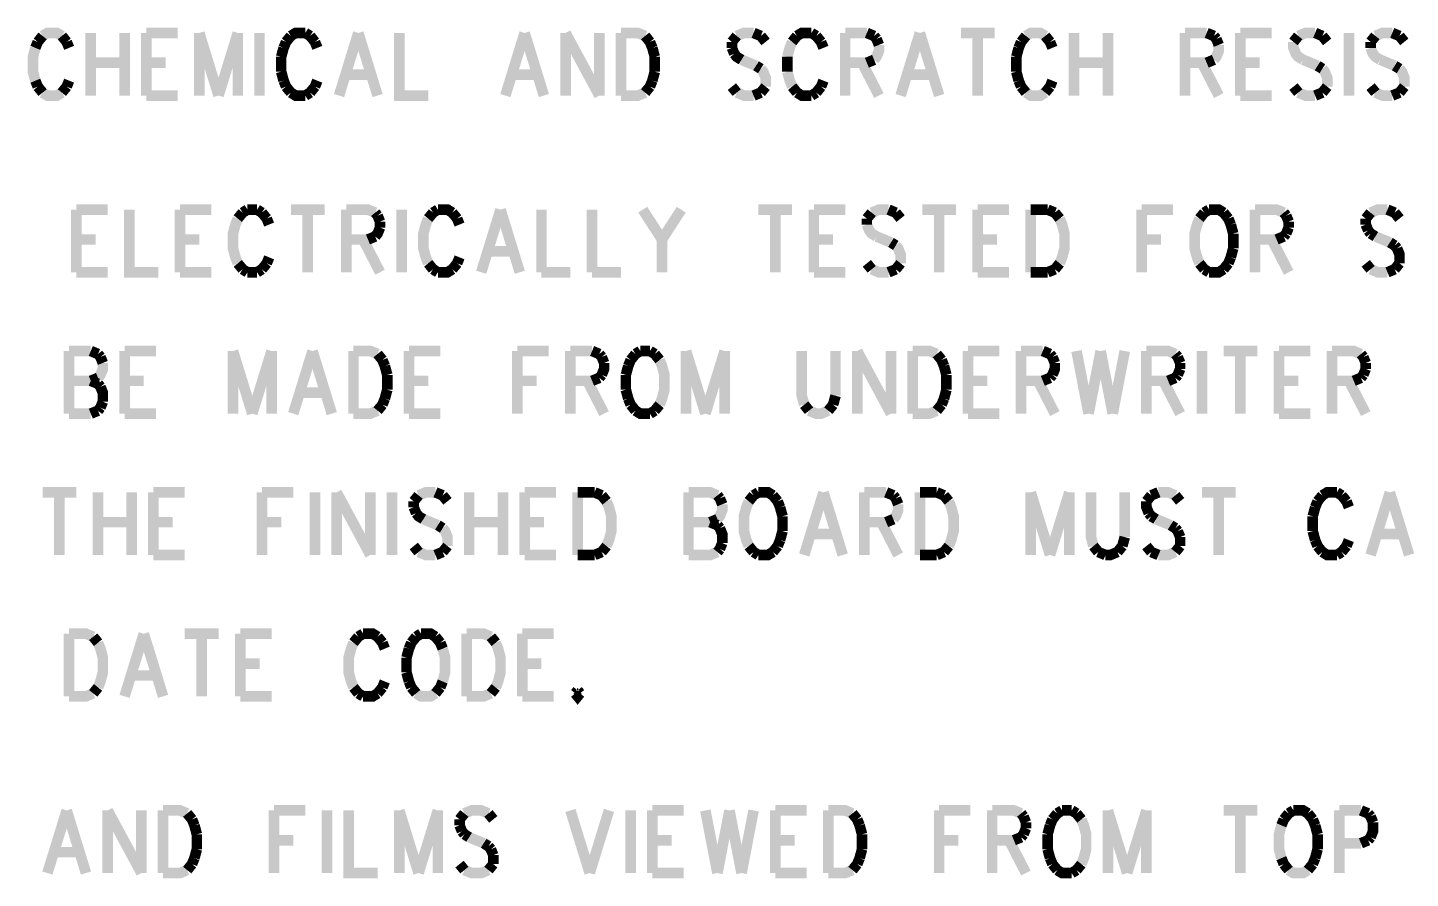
# Model space of a CAD drawing. Extents: x 7.3 to 19, y 4.7 to 10.7.
# Drawn here: x 8.975 to 10.931, y 4.75 to 5.954 of the extents above; entities that cross this region are included whole.
import ezdxf

# ---------------------------------------------------------------- set-up
doc = ezdxf.new("R2010")
doc.units = 0
doc.layers.add('DD_PHO', color=6, linetype='CONTINUOUS')

msp = doc.modelspace()

# ---------------------------------------------------------------- linework, layer by layer
at = {"layer": 'DD_PHO', "const_width": 0.015}
for points in [[(8.99613, 5.94187), (8.98931, 5.93343)], [(9.0234, 5.94187), (9.01659, 5.94609), (9.00295, 5.94609), (8.99613, 5.94187)], [(9.03022, 5.93343), (9.0234, 5.94187)], [(9.06431, 5.94609), (9.06431, 5.8575)], [(9.11204, 5.94609), (9.11204, 5.8575)], [(9.14272, 5.94609), (9.14272, 5.8575)], [(9.14272, 5.94609), (9.18704, 5.94609)], [(9.21772, 5.94609), (9.21772, 5.8575)], [(9.21772, 5.94609), (9.245, 5.8575)], [(9.27227, 5.94609), (9.245, 5.8575)], [(9.27227, 5.94609), (9.27227, 5.8575)], [(9.30295, 5.94609), (9.30295, 5.8575)], [(9.34727, 5.94187), (9.34045, 5.93343)], [(9.36772, 5.94609), (9.35409, 5.94609), (9.34727, 5.94187)], [(9.37454, 5.94187), (9.36772, 5.94609)], [(9.38136, 5.93343), (9.37454, 5.94187)], [(9.44272, 5.94609), (9.41545, 5.8575)], [(9.44272, 5.94609), (9.47, 5.8575)], [(9.50068, 5.94609), (9.50068, 5.8575), (9.54159, 5.8575)], [(9.67795, 5.94609), (9.65068, 5.8575)], [(9.67795, 5.94609), (9.70522, 5.8575)], [(9.7359, 5.94609), (9.7359, 5.8575)], [(9.7359, 5.94609), (9.78363, 5.8575)], [(9.78363, 5.94609), (9.78363, 5.8575)], [(9.81431, 5.94609), (9.81431, 5.8575)], [(9.81431, 5.94609), (9.83818, 5.94609), (9.8484, 5.94187)], [(9.8484, 5.94187), (9.85522, 5.93343)], [(9.97795, 5.94187), (9.97113, 5.93343)], [(10.00181, 5.94609), (9.98818, 5.94609), (9.97795, 5.94187)], [(10.01204, 5.94187), (10.00181, 5.94609)], [(10.01886, 5.93343), (10.01204, 5.94187)], [(10.06318, 5.94187), (10.05636, 5.93343)], [(10.08363, 5.94609), (10.07, 5.94609), (10.06318, 5.94187)], [(10.09045, 5.94187), (10.08363, 5.94609)], [(10.09727, 5.93343), (10.09045, 5.94187)], [(10.13136, 5.94609), (10.13136, 5.8575)], [(10.13136, 5.94609), (10.16204, 5.94609)], [(10.16204, 5.94609), (10.17227, 5.94187)], [(10.17227, 5.94187), (10.17568, 5.93765)], [(10.23704, 5.94609), (10.20977, 5.8575)], [(10.23704, 5.94609), (10.26431, 5.8575)], [(10.295, 5.94609), (10.34272, 5.94609)], [(10.31886, 5.94609), (10.31886, 5.8575)], [(10.38704, 5.94187), (10.38022, 5.93343)], [(10.41431, 5.94187), (10.4075, 5.94609), (10.39386, 5.94609), (10.38704, 5.94187)], [(10.42113, 5.93343), (10.41431, 5.94187)], [(10.45522, 5.94609), (10.45522, 5.8575)], [(10.50295, 5.94609), (10.50295, 5.8575)], [(10.61204, 5.94609), (10.61204, 5.8575)], [(10.61204, 5.94609), (10.64272, 5.94609)], [(10.64272, 5.94609), (10.65295, 5.94187)], [(10.65295, 5.94187), (10.65636, 5.93765)], [(10.69045, 5.94609), (10.69045, 5.8575)], [(10.69045, 5.94609), (10.73477, 5.94609)], [(10.77227, 5.94187), (10.76545, 5.93343)], [(10.79613, 5.94609), (10.7825, 5.94609), (10.77227, 5.94187)], [(10.80636, 5.94187), (10.79613, 5.94609)], [(10.81318, 5.93343), (10.80636, 5.94187)], [(10.84386, 5.94609), (10.84386, 5.8575)], [(10.88136, 5.94187), (10.87454, 5.93343)], [(10.90522, 5.94609), (10.89159, 5.94609), (10.88136, 5.94187)], [(10.91545, 5.94187), (10.90522, 5.94609)], [(10.92227, 5.93343), (10.91545, 5.94187)], [(8.9859, 5.925), (8.9825, 5.91234), (8.9825, 5.89125), (8.9859, 5.87859)], [(8.98931, 5.93343), (8.9859, 5.925)], [(9.03363, 5.925), (9.03022, 5.93343)], [(9.33704, 5.925), (9.33363, 5.91234)], [(9.34045, 5.93343), (9.33704, 5.925)], [(9.38477, 5.925), (9.38136, 5.93343)], [(9.85522, 5.93343), (9.85863, 5.925)], [(9.85863, 5.925), (9.86204, 5.91234)], [(9.97113, 5.93343), (9.97113, 5.925)], [(9.97113, 5.925), (9.97454, 5.91656)], [(10.05636, 5.93343), (10.05295, 5.925), (10.04954, 5.91234)], [(10.10068, 5.925), (10.09727, 5.93343)], [(10.17909, 5.92921), (10.17909, 5.92078), (10.17568, 5.91234), (10.17227, 5.90812)], [(10.17568, 5.93765), (10.17909, 5.92921)], [(10.37681, 5.925), (10.3734, 5.91234)], [(10.38022, 5.93343), (10.37681, 5.925)], [(10.42454, 5.925), (10.42113, 5.93343)], [(10.65977, 5.92921), (10.65977, 5.92078), (10.65636, 5.91234), (10.65295, 5.90812)], [(10.65636, 5.93765), (10.65977, 5.92921)], [(10.76545, 5.93343), (10.76545, 5.925), (10.76886, 5.91656), (10.77227, 5.91234), (10.77909, 5.90812)], [(10.87454, 5.93343), (10.87454, 5.925)], [(10.87454, 5.925), (10.87795, 5.91656), (10.88136, 5.91234), (10.88818, 5.90812)], [(9.06431, 5.9039), (9.11204, 5.9039)], [(9.14272, 5.9039), (9.17, 5.9039)], [(9.33363, 5.91234), (9.33363, 5.89125)], [(9.86204, 5.91234), (9.86204, 5.89125)], [(9.97454, 5.91656), (9.97795, 5.91234), (9.98477, 5.90812)], [(9.98477, 5.90812), (10.00522, 5.89968)], [(10.00522, 5.89968), (10.01204, 5.89546)], [(10.04954, 5.91234), (10.04954, 5.89125)], [(10.16204, 5.9039), (10.13136, 5.9039)], [(10.15522, 5.9039), (10.17909, 5.8575)], [(10.17227, 5.90812), (10.16204, 5.9039)], [(10.3734, 5.91234), (10.3734, 5.89125)], [(10.45522, 5.9039), (10.50295, 5.9039)], [(10.64272, 5.9039), (10.61204, 5.9039)], [(10.6359, 5.9039), (10.65977, 5.8575)], [(10.65295, 5.90812), (10.64272, 5.9039)], [(10.69045, 5.9039), (10.71772, 5.9039)], [(10.77909, 5.90812), (10.79954, 5.89968)], [(10.79954, 5.89968), (10.80636, 5.89546)], [(10.88818, 5.90812), (10.90863, 5.89968)], [(10.90863, 5.89968), (10.91545, 5.89546)], [(9.33363, 5.89125), (9.33704, 5.87859)], [(9.42568, 5.88703), (9.45977, 5.88703)], [(9.6609, 5.88703), (9.695, 5.88703)], [(9.86204, 5.89125), (9.85863, 5.87859)], [(10.01204, 5.89546), (10.01545, 5.89125), (10.01886, 5.88281), (10.01886, 5.87015)], [(10.04954, 5.89125), (10.05295, 5.87859), (10.05636, 5.87015)], [(10.22, 5.88703), (10.25409, 5.88703)], [(10.3734, 5.89125), (10.37681, 5.87859)], [(10.80636, 5.89546), (10.80977, 5.89125), (10.81318, 5.88281), (10.81318, 5.87015)], [(10.91545, 5.89546), (10.91886, 5.89125), (10.92227, 5.88281), (10.92227, 5.87015)], [(8.9859, 5.87859), (8.98931, 5.87015)], [(8.98931, 5.87015), (8.99613, 5.86171)], [(8.99613, 5.86171), (9.00295, 5.8575), (9.01659, 5.8575), (9.0234, 5.86171)], [(9.0234, 5.86171), (9.03022, 5.87015)], [(9.03022, 5.87015), (9.03363, 5.87859)], [(9.33704, 5.87859), (9.34045, 5.87015)], [(9.34045, 5.87015), (9.34727, 5.86171)], [(9.34727, 5.86171), (9.35409, 5.8575), (9.36772, 5.8575)], [(9.36772, 5.8575), (9.37454, 5.86171)], [(9.37454, 5.86171), (9.38136, 5.87015)], [(9.38136, 5.87015), (9.38477, 5.87859)], [(9.8484, 5.86171), (9.83818, 5.8575), (9.81431, 5.8575)], [(9.85522, 5.87015), (9.8484, 5.86171)], [(9.85863, 5.87859), (9.85522, 5.87015)], [(9.97795, 5.86171), (9.97113, 5.87015)], [(10.00181, 5.8575), (9.98818, 5.8575), (9.97795, 5.86171)], [(10.01204, 5.86171), (10.00181, 5.8575)], [(10.01886, 5.87015), (10.01204, 5.86171)], [(10.05636, 5.87015), (10.06318, 5.86171)], [(10.06318, 5.86171), (10.07, 5.8575), (10.08363, 5.8575)], [(10.08363, 5.8575), (10.09045, 5.86171)], [(10.09045, 5.86171), (10.09727, 5.87015)], [(10.09727, 5.87015), (10.10068, 5.87859)], [(10.37681, 5.87859), (10.38022, 5.87015)], [(10.38022, 5.87015), (10.38704, 5.86171)], [(10.38704, 5.86171), (10.39386, 5.8575), (10.4075, 5.8575), (10.41431, 5.86171)], [(10.41431, 5.86171), (10.42113, 5.87015)], [(10.42113, 5.87015), (10.42454, 5.87859)], [(10.77227, 5.86171), (10.76545, 5.87015)], [(10.79613, 5.8575), (10.7825, 5.8575), (10.77227, 5.86171)], [(10.80636, 5.86171), (10.79613, 5.8575)], [(10.81318, 5.87015), (10.80636, 5.86171)], [(10.88136, 5.86171), (10.87454, 5.87015)], [(10.90522, 5.8575), (10.89159, 5.8575), (10.88136, 5.86171)], [(10.91545, 5.86171), (10.90522, 5.8575)], [(10.92227, 5.87015), (10.91545, 5.86171)], [(9.14272, 5.8575), (9.18704, 5.8575)], [(10.69045, 5.8575), (10.73477, 5.8575)], [(9.04386, 5.69609), (9.04386, 5.6075)], [(9.04386, 5.69609), (9.08818, 5.69609)], [(9.11886, 5.69609), (9.11886, 5.6075), (9.15977, 5.6075)], [(9.19045, 5.69609), (9.19045, 5.6075)], [(9.19045, 5.69609), (9.23477, 5.69609)], [(9.27909, 5.69187), (9.27227, 5.68343)], [(9.2859, 5.69609), (9.27909, 5.69187)], [(9.29954, 5.69609), (9.2859, 5.69609)], [(9.30636, 5.69187), (9.29954, 5.69609)], [(9.31318, 5.68343), (9.30636, 5.69187)], [(9.34727, 5.69609), (9.395, 5.69609)], [(9.37113, 5.69609), (9.37113, 5.6075)], [(9.42568, 5.69609), (9.42568, 5.6075)], [(9.42568, 5.69609), (9.45636, 5.69609), (9.46659, 5.69187)], [(9.46659, 5.69187), (9.47, 5.68765)], [(9.47, 5.68765), (9.4734, 5.67921)], [(9.50409, 5.69609), (9.50409, 5.6075)], [(9.5484, 5.69187), (9.54159, 5.68343)], [(9.55522, 5.69609), (9.5484, 5.69187)], [(9.57568, 5.69187), (9.56886, 5.69609), (9.55522, 5.69609)], [(9.5825, 5.68343), (9.57568, 5.69187)], [(9.64386, 5.69609), (9.61659, 5.6075)], [(9.64386, 5.69609), (9.67113, 5.6075)], [(9.70181, 5.69609), (9.70181, 5.6075)], [(9.7734, 5.69609), (9.7734, 5.6075)], [(9.845, 5.69609), (9.87227, 5.6539)], [(9.89954, 5.69609), (9.87227, 5.6539)], [(10.00863, 5.69609), (10.05636, 5.69609)], [(10.0325, 5.69609), (10.0325, 5.6075)], [(10.08704, 5.69609), (10.08704, 5.6075)], [(10.08704, 5.69609), (10.13136, 5.69609)], [(10.16886, 5.69187), (10.16204, 5.68343)], [(10.19272, 5.69609), (10.17909, 5.69609), (10.16886, 5.69187)], [(10.20295, 5.69187), (10.19272, 5.69609)], [(10.20977, 5.68343), (10.20295, 5.69187)], [(10.24045, 5.69609), (10.28818, 5.69609)], [(10.26431, 5.69609), (10.26431, 5.6075)], [(10.31886, 5.69609), (10.31886, 5.6075)], [(10.31886, 5.69609), (10.36318, 5.69609)], [(10.39386, 5.69609), (10.39386, 5.6075)], [(10.39386, 5.69609), (10.41772, 5.69609)], [(10.41772, 5.69609), (10.42795, 5.69187)], [(10.42795, 5.69187), (10.43477, 5.68343)], [(10.55068, 5.69609), (10.55068, 5.6075)], [(10.55068, 5.69609), (10.595, 5.69609)], [(10.63931, 5.69187), (10.6325, 5.68343)], [(10.64613, 5.69609), (10.63931, 5.69187)], [(10.66659, 5.69187), (10.65977, 5.69609), (10.64613, 5.69609)], [(10.6734, 5.68343), (10.66659, 5.69187)], [(10.7109, 5.69609), (10.7109, 5.6075)], [(10.7109, 5.69609), (10.74159, 5.69609), (10.75181, 5.69187)], [(10.75181, 5.69187), (10.75522, 5.68765)], [(10.75522, 5.68765), (10.75863, 5.67921)], [(10.87454, 5.69187), (10.86772, 5.68343)], [(10.8984, 5.69609), (10.88477, 5.69609), (10.87454, 5.69187)], [(10.90863, 5.69187), (10.8984, 5.69609)], [(10.91545, 5.68343), (10.90863, 5.69187)], [(9.27227, 5.68343), (9.26886, 5.675), (9.26545, 5.66234), (9.26545, 5.64125), (9.26886, 5.62859), (9.27227, 5.62015)], [(9.31659, 5.675), (9.31318, 5.68343)], [(9.4734, 5.67078), (9.47, 5.66234), (9.46659, 5.65812)], [(9.4734, 5.67921), (9.4734, 5.67078)], [(9.54159, 5.68343), (9.53818, 5.675), (9.53477, 5.66234), (9.53477, 5.64125), (9.53818, 5.62859), (9.54159, 5.62015)], [(9.5859, 5.675), (9.5825, 5.68343)], [(10.16204, 5.68343), (10.16204, 5.675)], [(10.16204, 5.675), (10.16545, 5.66656), (10.16886, 5.66234), (10.17568, 5.65812)], [(10.43477, 5.68343), (10.43818, 5.675), (10.44159, 5.66234), (10.44159, 5.64125), (10.43818, 5.62859), (10.43477, 5.62015)], [(10.6325, 5.68343), (10.62909, 5.675), (10.62568, 5.66234), (10.62568, 5.64125), (10.62909, 5.62859), (10.6325, 5.62015)], [(10.67681, 5.675), (10.6734, 5.68343)], [(10.68022, 5.66234), (10.67681, 5.675)], [(10.75863, 5.67078), (10.75522, 5.66234)], [(10.75863, 5.67921), (10.75863, 5.67078)], [(10.86772, 5.68343), (10.86772, 5.675)], [(10.86772, 5.675), (10.87113, 5.66656)], [(10.87113, 5.66656), (10.87454, 5.66234)], [(9.04386, 5.6539), (9.07113, 5.6539)], [(9.19045, 5.6539), (9.21772, 5.6539)], [(9.45636, 5.6539), (9.42568, 5.6539)], [(9.44954, 5.6539), (9.4734, 5.6075)], [(9.46659, 5.65812), (9.45636, 5.6539)], [(9.87227, 5.6539), (9.87227, 5.6075)], [(10.08704, 5.6539), (10.11431, 5.6539)], [(10.17568, 5.65812), (10.19613, 5.64968)], [(10.19613, 5.64968), (10.20295, 5.64546)], [(10.20295, 5.64546), (10.20636, 5.64125), (10.20977, 5.63281), (10.20977, 5.62015)], [(10.31886, 5.6539), (10.34613, 5.6539)], [(10.55068, 5.6539), (10.57795, 5.6539)], [(10.68022, 5.64125), (10.68022, 5.66234)], [(10.74159, 5.6539), (10.7109, 5.6539)], [(10.73477, 5.6539), (10.75863, 5.6075)], [(10.75181, 5.65812), (10.74159, 5.6539)], [(10.75522, 5.66234), (10.75181, 5.65812)], [(10.87454, 5.66234), (10.88136, 5.65812)], [(10.88136, 5.65812), (10.90181, 5.64968)], [(10.90181, 5.64968), (10.90863, 5.64546)], [(10.90863, 5.64546), (10.91204, 5.64125)], [(9.31318, 5.62015), (9.31659, 5.62859)], [(9.5825, 5.62015), (9.5859, 5.62859)], [(9.62681, 5.63703), (9.6609, 5.63703)], [(10.6734, 5.62015), (10.67681, 5.62859)], [(10.67681, 5.62859), (10.68022, 5.64125)], [(10.91204, 5.64125), (10.91545, 5.63281), (10.91545, 5.62015)], [(9.04386, 5.6075), (9.08818, 5.6075)], [(9.19045, 5.6075), (9.23477, 5.6075)], [(9.27227, 5.62015), (9.27909, 5.61171)], [(9.27909, 5.61171), (9.2859, 5.6075)], [(9.2859, 5.6075), (9.29954, 5.6075)], [(9.29954, 5.6075), (9.30636, 5.61171)], [(9.30636, 5.61171), (9.31318, 5.62015)], [(9.54159, 5.62015), (9.5484, 5.61171)], [(9.5484, 5.61171), (9.55522, 5.6075)], [(9.55522, 5.6075), (9.56886, 5.6075), (9.57568, 5.61171)], [(9.57568, 5.61171), (9.5825, 5.62015)], [(9.70181, 5.6075), (9.74272, 5.6075)], [(9.7734, 5.6075), (9.81431, 5.6075)], [(10.08704, 5.6075), (10.13136, 5.6075)], [(10.16886, 5.61171), (10.16204, 5.62015)], [(10.19272, 5.6075), (10.17909, 5.6075), (10.16886, 5.61171)], [(10.20295, 5.61171), (10.19272, 5.6075)], [(10.20977, 5.62015), (10.20295, 5.61171)], [(10.31886, 5.6075), (10.36318, 5.6075)], [(10.41772, 5.6075), (10.39386, 5.6075)], [(10.42795, 5.61171), (10.41772, 5.6075)], [(10.43477, 5.62015), (10.42795, 5.61171)], [(10.6325, 5.62015), (10.63931, 5.61171)], [(10.63931, 5.61171), (10.64613, 5.6075)], [(10.64613, 5.6075), (10.65977, 5.6075), (10.66659, 5.61171)], [(10.66659, 5.61171), (10.6734, 5.62015)], [(10.87454, 5.61171), (10.86772, 5.62015)], [(10.8984, 5.6075), (10.88477, 5.6075), (10.87454, 5.61171)], [(10.90863, 5.61171), (10.8984, 5.6075)], [(10.91545, 5.62015), (10.90863, 5.61171)], [(9.03363, 5.49609), (9.03363, 5.4075)], [(9.03363, 5.49609), (9.06431, 5.49609)], [(9.06431, 5.49609), (9.07454, 5.49187)], [(9.07454, 5.49187), (9.07795, 5.48765)], [(9.11204, 5.49609), (9.11204, 5.4075)], [(9.11204, 5.49609), (9.15636, 5.49609)], [(9.26545, 5.49609), (9.26545, 5.4075)], [(9.26545, 5.49609), (9.29272, 5.4075)], [(9.32, 5.49609), (9.29272, 5.4075)], [(9.32, 5.49609), (9.32, 5.4075)], [(9.37795, 5.49609), (9.35068, 5.4075)], [(9.37795, 5.49609), (9.40522, 5.4075)], [(9.4359, 5.49609), (9.4359, 5.4075)], [(9.4359, 5.49609), (9.45977, 5.49609), (9.47, 5.49187)], [(9.47, 5.49187), (9.47681, 5.48343)], [(9.51431, 5.49609), (9.51431, 5.4075)], [(9.51431, 5.49609), (9.55863, 5.49609)], [(9.66772, 5.49609), (9.66772, 5.4075)], [(9.66772, 5.49609), (9.71204, 5.49609)], [(9.74272, 5.49609), (9.74272, 5.4075)], [(9.74272, 5.49609), (9.7734, 5.49609)], [(9.7734, 5.49609), (9.78363, 5.49187)], [(9.78363, 5.49187), (9.78704, 5.48765)], [(9.83477, 5.49187), (9.82795, 5.48343)], [(9.84159, 5.49609), (9.83477, 5.49187)], [(9.85522, 5.49609), (9.84159, 5.49609)], [(9.86204, 5.49187), (9.85522, 5.49609)], [(9.86886, 5.48343), (9.86204, 5.49187)], [(9.90636, 5.49609), (9.90636, 5.4075)], [(9.90636, 5.49609), (9.93363, 5.4075)], [(9.9609, 5.49609), (9.93363, 5.4075)], [(9.9609, 5.49609), (9.9609, 5.4075)], [(10.07, 5.49609), (10.07, 5.43281), (10.0734, 5.42015)], [(10.11772, 5.43281), (10.11772, 5.49609)], [(10.1484, 5.49609), (10.1484, 5.4075)], [(10.1484, 5.49609), (10.19613, 5.4075)], [(10.19613, 5.49609), (10.19613, 5.4075)], [(10.22681, 5.49609), (10.22681, 5.4075)], [(10.22681, 5.49609), (10.25068, 5.49609), (10.2609, 5.49187)], [(10.2609, 5.49187), (10.26772, 5.48343)], [(10.30522, 5.49609), (10.30522, 5.4075)], [(10.30522, 5.49609), (10.34954, 5.49609)], [(10.38022, 5.49609), (10.38022, 5.4075)], [(10.38022, 5.49609), (10.4109, 5.49609)], [(10.4109, 5.49609), (10.42113, 5.49187)], [(10.42113, 5.49187), (10.42454, 5.48765)], [(10.45863, 5.49609), (10.47568, 5.4075)], [(10.49272, 5.49609), (10.47568, 5.4075)], [(10.49272, 5.49609), (10.50977, 5.4075)], [(10.52681, 5.49609), (10.50977, 5.4075)], [(10.5575, 5.49609), (10.5575, 5.4075)], [(10.5575, 5.49609), (10.58818, 5.49609), (10.5984, 5.49187)], [(10.5984, 5.49187), (10.60181, 5.48765)], [(10.6359, 5.49609), (10.6359, 5.4075)], [(10.66659, 5.49609), (10.71431, 5.49609)], [(10.69045, 5.49609), (10.69045, 5.4075)], [(10.745, 5.49609), (10.745, 5.4075)], [(10.745, 5.49609), (10.78931, 5.49609)], [(10.82, 5.49609), (10.82, 5.4075)], [(10.82, 5.49609), (10.85068, 5.49609), (10.8609, 5.49187)], [(10.8609, 5.49187), (10.86431, 5.48765)], [(9.08136, 5.47921), (9.08136, 5.47078), (9.07795, 5.46234), (9.07454, 5.45812)], [(9.07795, 5.48765), (9.08136, 5.47921)], [(9.47681, 5.48343), (9.48022, 5.475)], [(9.48022, 5.475), (9.48363, 5.46234)], [(9.78704, 5.48765), (9.79045, 5.47921)], [(9.79045, 5.47921), (9.79045, 5.47078), (9.78704, 5.46234)], [(9.82454, 5.475), (9.82113, 5.46234)], [(9.82795, 5.48343), (9.82454, 5.475)], [(9.86886, 5.42015), (9.87227, 5.42859), (9.87568, 5.44125), (9.87568, 5.46234), (9.87227, 5.475), (9.86886, 5.48343)], [(10.26772, 5.48343), (10.27113, 5.475)], [(10.27113, 5.475), (10.27454, 5.46234)], [(10.42454, 5.48765), (10.42795, 5.47921)], [(10.42795, 5.47921), (10.42795, 5.47078), (10.42454, 5.46234)], [(10.60181, 5.48765), (10.60522, 5.47921)], [(10.60522, 5.47078), (10.60181, 5.46234)], [(10.60522, 5.47921), (10.60522, 5.47078)], [(10.86431, 5.48765), (10.86772, 5.47921)], [(10.86772, 5.47078), (10.86431, 5.46234)], [(10.86772, 5.47921), (10.86772, 5.47078)], [(9.03363, 5.4539), (9.06431, 5.4539)], [(9.07454, 5.45812), (9.06431, 5.4539)], [(9.06431, 5.4539), (9.07454, 5.44968)], [(9.07454, 5.44968), (9.07795, 5.44546)], [(9.11204, 5.4539), (9.13931, 5.4539)], [(9.48363, 5.46234), (9.48363, 5.44125)], [(9.51431, 5.4539), (9.54159, 5.4539)], [(9.66772, 5.4539), (9.695, 5.4539)], [(9.7734, 5.4539), (9.74272, 5.4539)], [(9.76659, 5.4539), (9.79045, 5.4075)], [(9.78363, 5.45812), (9.7734, 5.4539)], [(9.78704, 5.46234), (9.78363, 5.45812)], [(9.82113, 5.46234), (9.82113, 5.44125)], [(10.27454, 5.46234), (10.27454, 5.44125)], [(10.30522, 5.4539), (10.3325, 5.4539)], [(10.4109, 5.4539), (10.38022, 5.4539)], [(10.40409, 5.4539), (10.42795, 5.4075)], [(10.42113, 5.45812), (10.4109, 5.4539)], [(10.42454, 5.46234), (10.42113, 5.45812)], [(10.58818, 5.4539), (10.5575, 5.4539)], [(10.58136, 5.4539), (10.60522, 5.4075)], [(10.5984, 5.45812), (10.58818, 5.4539)], [(10.60181, 5.46234), (10.5984, 5.45812)], [(10.745, 5.4539), (10.77227, 5.4539)], [(10.85068, 5.4539), (10.82, 5.4539)], [(10.84386, 5.4539), (10.86772, 5.4075)], [(10.8609, 5.45812), (10.85068, 5.4539)], [(10.86431, 5.46234), (10.8609, 5.45812)], [(9.07795, 5.44546), (9.08136, 5.43703), (9.08136, 5.42437)], [(9.3609, 5.43703), (9.395, 5.43703)], [(9.48363, 5.44125), (9.48022, 5.42859)], [(9.82113, 5.44125), (9.82454, 5.42859)], [(10.11431, 5.42015), (10.11772, 5.43281)], [(10.27454, 5.44125), (10.27113, 5.42859)], [(9.07454, 5.41171), (9.06431, 5.4075)], [(9.07795, 5.41593), (9.07454, 5.41171)], [(9.08136, 5.42437), (9.07795, 5.41593)], [(9.47, 5.41171), (9.45977, 5.4075), (9.4359, 5.4075)], [(9.47681, 5.42015), (9.47, 5.41171)], [(9.48022, 5.42859), (9.47681, 5.42015)], [(9.82454, 5.42859), (9.82795, 5.42015)], [(9.82795, 5.42015), (9.83477, 5.41171)], [(9.83477, 5.41171), (9.84159, 5.4075), (9.85522, 5.4075)], [(9.85522, 5.4075), (9.86204, 5.41171)], [(9.86204, 5.41171), (9.86886, 5.42015)], [(10.0734, 5.42015), (10.08022, 5.41171)], [(10.08022, 5.41171), (10.09045, 5.4075), (10.09727, 5.4075), (10.1075, 5.41171)], [(10.1075, 5.41171), (10.11431, 5.42015)], [(10.2609, 5.41171), (10.25068, 5.4075), (10.22681, 5.4075)], [(10.26772, 5.42015), (10.2609, 5.41171)], [(10.27113, 5.42859), (10.26772, 5.42015)], [(9.06431, 5.4075), (9.03363, 5.4075)], [(9.11204, 5.4075), (9.15636, 5.4075)], [(9.51431, 5.4075), (9.55863, 5.4075)], [(10.30522, 5.4075), (10.34954, 5.4075)], [(10.745, 5.4075), (10.78931, 5.4075)], [(8.99613, 5.29609), (9.04386, 5.29609)], [(9.02, 5.29609), (9.02, 5.2075)], [(9.07454, 5.29609), (9.07454, 5.2075)], [(9.12227, 5.29609), (9.12227, 5.2075)], [(9.15295, 5.29609), (9.15295, 5.2075)], [(9.15295, 5.29609), (9.19727, 5.29609)], [(9.30636, 5.29609), (9.30636, 5.2075)], [(9.30636, 5.29609), (9.35068, 5.29609)], [(9.38136, 5.29609), (9.38136, 5.2075)], [(9.41204, 5.29609), (9.41204, 5.2075)], [(9.41204, 5.29609), (9.45977, 5.2075)], [(9.45977, 5.29609), (9.45977, 5.2075)], [(9.49045, 5.29609), (9.49045, 5.2075)], [(9.55181, 5.29609), (9.53818, 5.29609), (9.52795, 5.29187)], [(9.56204, 5.29187), (9.55181, 5.29609)], [(9.59954, 5.29609), (9.59954, 5.2075)], [(9.64727, 5.29609), (9.64727, 5.2075)], [(9.67795, 5.29609), (9.67795, 5.2075)], [(9.67795, 5.29609), (9.72227, 5.29609)], [(9.75295, 5.29609), (9.75295, 5.2075)], [(9.75295, 5.29609), (9.77681, 5.29609)], [(9.77681, 5.29609), (9.78704, 5.29187)], [(9.90977, 5.29609), (9.90977, 5.2075)], [(9.90977, 5.29609), (9.94045, 5.29609), (9.95068, 5.29187)], [(10.00863, 5.29609), (10.00181, 5.29187)], [(10.02909, 5.29187), (10.02227, 5.29609), (10.00863, 5.29609)], [(10.10068, 5.29609), (10.0734, 5.2075)], [(10.10068, 5.29609), (10.12795, 5.2075)], [(10.15863, 5.29609), (10.15863, 5.2075)], [(10.15863, 5.29609), (10.18931, 5.29609)], [(10.18931, 5.29609), (10.19954, 5.29187)], [(10.23704, 5.29609), (10.23704, 5.2075)], [(10.23704, 5.29609), (10.2609, 5.29609)], [(10.2609, 5.29609), (10.27113, 5.29187)], [(10.39386, 5.29609), (10.39386, 5.2075)], [(10.39386, 5.29609), (10.42113, 5.2075)], [(10.4484, 5.29609), (10.42113, 5.2075)], [(10.4484, 5.29609), (10.4484, 5.2075)], [(10.47909, 5.29609), (10.47909, 5.23281), (10.4825, 5.22015)], [(10.52681, 5.23281), (10.52681, 5.29609)], [(10.57454, 5.29609), (10.56431, 5.29187)], [(10.5984, 5.29187), (10.58818, 5.29609), (10.57454, 5.29609)], [(10.6359, 5.29609), (10.68363, 5.29609)], [(10.65977, 5.29609), (10.65977, 5.2075)], [(10.82681, 5.29609), (10.81318, 5.29609), (10.80636, 5.29187)], [(10.83363, 5.29187), (10.82681, 5.29609)], [(10.90181, 5.29609), (10.87454, 5.2075)], [(10.90181, 5.29609), (10.92909, 5.2075)], [(9.52795, 5.29187), (9.52113, 5.28343)], [(9.52113, 5.28343), (9.52113, 5.275)], [(9.52113, 5.275), (9.52454, 5.26656)], [(9.56886, 5.28343), (9.56204, 5.29187)], [(9.78704, 5.29187), (9.79386, 5.28343)], [(9.79386, 5.28343), (9.79727, 5.275), (9.80068, 5.26234), (9.80068, 5.24125), (9.79727, 5.22859), (9.79386, 5.22015)], [(9.95068, 5.29187), (9.95409, 5.28765)], [(9.9575, 5.27921), (9.9575, 5.27078), (9.95409, 5.26234), (9.95068, 5.25812)], [(9.95409, 5.28765), (9.9575, 5.27921)], [(9.995, 5.28343), (9.99159, 5.275), (9.98818, 5.26234), (9.98818, 5.24125), (9.99159, 5.22859), (9.995, 5.22015)], [(10.00181, 5.29187), (9.995, 5.28343)], [(10.0359, 5.28343), (10.02909, 5.29187)], [(10.03931, 5.275), (10.0359, 5.28343)], [(10.04272, 5.26234), (10.03931, 5.275)], [(10.19954, 5.29187), (10.20295, 5.28765)], [(10.20636, 5.27921), (10.20636, 5.27078), (10.20295, 5.26234), (10.19954, 5.25812)], [(10.20295, 5.28765), (10.20636, 5.27921)], [(10.27113, 5.29187), (10.27795, 5.28343)], [(10.27795, 5.28343), (10.28136, 5.275), (10.28477, 5.26234), (10.28477, 5.24125), (10.28136, 5.22859), (10.27795, 5.22015)], [(10.56431, 5.29187), (10.5575, 5.28343)], [(10.5575, 5.28343), (10.5575, 5.275), (10.5609, 5.26656)], [(10.60522, 5.28343), (10.5984, 5.29187)], [(10.79613, 5.275), (10.79272, 5.26234)], [(10.79954, 5.28343), (10.79613, 5.275)], [(10.80636, 5.29187), (10.79954, 5.28343)], [(10.84045, 5.28343), (10.83363, 5.29187)], [(10.84386, 5.275), (10.84045, 5.28343)], [(9.07454, 5.2539), (9.12227, 5.2539)], [(9.15295, 5.2539), (9.18022, 5.2539)], [(9.30636, 5.2539), (9.33363, 5.2539)], [(9.52454, 5.26656), (9.52795, 5.26234), (9.53477, 5.25812)], [(9.53477, 5.25812), (9.55522, 5.24968)], [(9.59954, 5.2539), (9.64727, 5.2539)], [(9.67795, 5.2539), (9.70522, 5.2539)], [(9.90977, 5.2539), (9.94045, 5.2539)], [(9.95068, 5.25812), (9.94045, 5.2539)], [(9.94045, 5.2539), (9.95068, 5.24968)], [(10.04272, 5.24125), (10.04272, 5.26234)], [(10.18931, 5.2539), (10.15863, 5.2539)], [(10.1825, 5.2539), (10.20636, 5.2075)], [(10.19954, 5.25812), (10.18931, 5.2539)], [(10.5609, 5.26656), (10.56431, 5.26234)], [(10.56431, 5.26234), (10.57113, 5.25812)], [(10.57113, 5.25812), (10.59159, 5.24968)], [(10.79272, 5.26234), (10.79272, 5.24125)], [(9.55522, 5.24968), (9.56204, 5.24546)], [(9.56204, 5.24546), (9.56545, 5.24125), (9.56886, 5.23281), (9.56886, 5.22015)], [(9.95068, 5.24968), (9.95409, 5.24546)], [(9.95409, 5.24546), (9.9575, 5.23703), (9.9575, 5.22437)], [(10.03931, 5.22859), (10.04272, 5.24125)], [(10.08363, 5.23703), (10.11772, 5.23703)], [(10.59159, 5.24968), (10.5984, 5.24546)], [(10.5984, 5.24546), (10.60181, 5.24125)], [(10.60181, 5.24125), (10.60522, 5.23281)], [(10.79272, 5.24125), (10.79613, 5.22859)], [(10.88477, 5.23703), (10.91886, 5.23703)], [(9.52795, 5.21171), (9.52113, 5.22015)], [(9.56886, 5.22015), (9.56204, 5.21171)], [(9.79386, 5.22015), (9.78704, 5.21171)], [(9.95409, 5.21593), (9.95068, 5.21171)], [(9.9575, 5.22437), (9.95409, 5.21593)], [(9.995, 5.22015), (10.00181, 5.21171)], [(10.02909, 5.21171), (10.0359, 5.22015)], [(10.0359, 5.22015), (10.03931, 5.22859)], [(10.27795, 5.22015), (10.27113, 5.21171)], [(10.4825, 5.22015), (10.48931, 5.21171)], [(10.51659, 5.21171), (10.5234, 5.22015)], [(10.5234, 5.22015), (10.52681, 5.23281)], [(10.56431, 5.21171), (10.5575, 5.22015)], [(10.60522, 5.22015), (10.5984, 5.21171)], [(10.60522, 5.23281), (10.60522, 5.22015)], [(10.79613, 5.22859), (10.79954, 5.22015)], [(10.79954, 5.22015), (10.80636, 5.21171)], [(10.83363, 5.21171), (10.84045, 5.22015)], [(10.84045, 5.22015), (10.84386, 5.22859)], [(9.15295, 5.2075), (9.19727, 5.2075)], [(9.55181, 5.2075), (9.53818, 5.2075), (9.52795, 5.21171)], [(9.56204, 5.21171), (9.55181, 5.2075)], [(9.67795, 5.2075), (9.72227, 5.2075)], [(9.77681, 5.2075), (9.75295, 5.2075)], [(9.78704, 5.21171), (9.77681, 5.2075)], [(9.95068, 5.21171), (9.94045, 5.2075), (9.90977, 5.2075)], [(10.00181, 5.21171), (10.00863, 5.2075)], [(10.00863, 5.2075), (10.02227, 5.2075), (10.02909, 5.21171)], [(10.2609, 5.2075), (10.23704, 5.2075)], [(10.27113, 5.21171), (10.2609, 5.2075)], [(10.48931, 5.21171), (10.49954, 5.2075)], [(10.49954, 5.2075), (10.50636, 5.2075), (10.51659, 5.21171)], [(10.57454, 5.2075), (10.56431, 5.21171)], [(10.5984, 5.21171), (10.58818, 5.2075), (10.57454, 5.2075)], [(10.80636, 5.21171), (10.81318, 5.2075), (10.82681, 5.2075)], [(10.82681, 5.2075), (10.83363, 5.21171)], [(9.03363, 5.09609), (9.03363, 5.0075)], [(9.03363, 5.09609), (9.0575, 5.09609), (9.06772, 5.09187)], [(9.06772, 5.09187), (9.07454, 5.08343)], [(9.07454, 5.08343), (9.07795, 5.075), (9.08136, 5.06234), (9.08136, 5.04125), (9.07795, 5.02859), (9.07454, 5.02015)], [(9.13931, 5.09609), (9.11204, 5.0075)], [(9.13931, 5.09609), (9.16659, 5.0075)], [(9.19727, 5.09609), (9.245, 5.09609)], [(9.22113, 5.09609), (9.22113, 5.0075)], [(9.27568, 5.09609), (9.27568, 5.0075)], [(9.27568, 5.09609), (9.32, 5.09609)], [(9.4359, 5.08343), (9.4325, 5.075), (9.42909, 5.06234), (9.42909, 5.04125), (9.4325, 5.02859), (9.4359, 5.02015)], [(9.44272, 5.09187), (9.4359, 5.08343)], [(9.44954, 5.09609), (9.44272, 5.09187)], [(9.47, 5.09187), (9.46318, 5.09609), (9.44954, 5.09609)], [(9.47681, 5.08343), (9.47, 5.09187)], [(9.48022, 5.075), (9.47681, 5.08343)], [(9.51772, 5.08343), (9.51431, 5.075)], [(9.52454, 5.09187), (9.51772, 5.08343)], [(9.53136, 5.09609), (9.52454, 5.09187)], [(9.55181, 5.09187), (9.545, 5.09609), (9.53136, 5.09609)], [(9.55863, 5.08343), (9.55181, 5.09187)], [(9.56204, 5.075), (9.55863, 5.08343)], [(9.59613, 5.09609), (9.59613, 5.0075)], [(9.59613, 5.09609), (9.62, 5.09609), (9.63022, 5.09187)], [(9.63022, 5.09187), (9.63704, 5.08343)], [(9.63704, 5.08343), (9.64045, 5.075), (9.64386, 5.06234), (9.64386, 5.04125), (9.64045, 5.02859), (9.63704, 5.02015)], [(9.67454, 5.09609), (9.67454, 5.0075)], [(9.67454, 5.09609), (9.71886, 5.09609)], [(9.51431, 5.075), (9.5109, 5.06234)], [(9.5109, 5.06234), (9.5109, 5.04125)], [(9.56204, 5.02859), (9.56545, 5.04125), (9.56545, 5.06234), (9.56204, 5.075)], [(9.27568, 5.0539), (9.30295, 5.0539)], [(9.5109, 5.04125), (9.51431, 5.02859)], [(9.67454, 5.0539), (9.70181, 5.0539)], [(9.07454, 5.02015), (9.06772, 5.01171)], [(9.12227, 5.03703), (9.15636, 5.03703)], [(9.4359, 5.02015), (9.44272, 5.01171)], [(9.47, 5.01171), (9.47681, 5.02015)], [(9.47681, 5.02015), (9.48022, 5.02859)], [(9.51431, 5.02859), (9.51772, 5.02015)], [(9.51772, 5.02015), (9.52454, 5.01171)], [(9.55181, 5.01171), (9.55863, 5.02015)], [(9.55863, 5.02015), (9.56204, 5.02859)], [(9.63704, 5.02015), (9.63022, 5.01171)], [(9.06772, 5.01171), (9.0575, 5.0075), (9.03363, 5.0075)], [(9.27568, 5.0075), (9.32, 5.0075)], [(9.44272, 5.01171), (9.44954, 5.0075)], [(9.44954, 5.0075), (9.46318, 5.0075), (9.47, 5.01171)], [(9.52454, 5.01171), (9.53136, 5.0075), (9.545, 5.0075), (9.55181, 5.01171)], [(9.63022, 5.01171), (9.62, 5.0075), (9.59613, 5.0075)], [(9.67454, 5.0075), (9.71886, 5.0075)], [(9.75295, 5.01593), (9.74954, 5.01171)], [(9.74954, 5.01171), (9.75295, 5.0075), (9.75636, 5.01171)], [(9.75636, 5.01171), (9.75295, 5.01593)], [(9.03022, 4.84609), (9.00295, 4.7575)], [(9.03022, 4.84609), (9.0575, 4.7575)], [(9.08818, 4.84609), (9.08818, 4.7575)], [(9.08818, 4.84609), (9.1359, 4.7575)], [(9.1359, 4.84609), (9.1359, 4.7575)], [(9.16659, 4.84609), (9.16659, 4.7575)], [(9.16659, 4.84609), (9.19045, 4.84609), (9.20068, 4.84187)], [(9.3234, 4.84609), (9.3234, 4.7575)], [(9.3234, 4.84609), (9.36772, 4.84609)], [(9.3984, 4.84609), (9.3984, 4.7575)], [(9.42909, 4.84609), (9.42909, 4.7575), (9.47, 4.7575)], [(9.50068, 4.84609), (9.50068, 4.7575)], [(9.50068, 4.84609), (9.52795, 4.7575)], [(9.55522, 4.84609), (9.52795, 4.7575)], [(9.55522, 4.84609), (9.55522, 4.7575)], [(9.62681, 4.84187), (9.61659, 4.84609), (9.60295, 4.84609), (9.59272, 4.84187)], [(9.74272, 4.84609), (9.77, 4.7575)], [(9.79727, 4.84609), (9.77, 4.7575)], [(9.82795, 4.84609), (9.82795, 4.7575)], [(9.85863, 4.84609), (9.85863, 4.7575)], [(9.85863, 4.84609), (9.90295, 4.84609)], [(9.93363, 4.84609), (9.95068, 4.7575)], [(9.96772, 4.84609), (9.95068, 4.7575)], [(9.96772, 4.84609), (9.98477, 4.7575)], [(10.00181, 4.84609), (9.98477, 4.7575)], [(10.0325, 4.84609), (10.0325, 4.7575)], [(10.0325, 4.84609), (10.07681, 4.84609)], [(10.1075, 4.84609), (10.1075, 4.7575)], [(10.1075, 4.84609), (10.13136, 4.84609), (10.14159, 4.84187)], [(10.26431, 4.84609), (10.26431, 4.7575)], [(10.26431, 4.84609), (10.30863, 4.84609)], [(10.33931, 4.84609), (10.33931, 4.7575)], [(10.33931, 4.84609), (10.37, 4.84609), (10.38022, 4.84187)], [(10.43818, 4.84609), (10.43136, 4.84187)], [(10.45181, 4.84609), (10.43818, 4.84609)], [(10.45863, 4.84187), (10.45181, 4.84609)], [(10.50295, 4.84609), (10.50295, 4.7575)], [(10.50295, 4.84609), (10.53022, 4.7575)], [(10.5575, 4.84609), (10.53022, 4.7575)], [(10.5575, 4.84609), (10.5575, 4.7575)], [(10.66659, 4.84609), (10.71431, 4.84609)], [(10.69045, 4.84609), (10.69045, 4.7575)], [(10.76545, 4.84609), (10.75863, 4.84187)], [(10.7859, 4.84187), (10.77909, 4.84609), (10.76545, 4.84609)], [(10.83022, 4.84609), (10.83022, 4.7575)], [(10.83022, 4.84609), (10.8609, 4.84609)], [(10.8609, 4.84609), (10.87113, 4.84187)], [(9.20068, 4.84187), (9.2075, 4.83343)], [(9.2075, 4.83343), (9.2109, 4.825)], [(9.2109, 4.825), (9.21431, 4.81234)], [(9.59272, 4.84187), (9.5859, 4.83343)], [(9.5859, 4.83343), (9.5859, 4.825)], [(9.5859, 4.825), (9.58931, 4.81656)], [(9.63363, 4.83343), (9.62681, 4.84187)], [(10.14159, 4.84187), (10.1484, 4.83343)], [(10.1484, 4.83343), (10.15181, 4.825)], [(10.15181, 4.825), (10.15522, 4.81234)], [(10.38022, 4.84187), (10.38363, 4.83765)], [(10.38363, 4.83765), (10.38704, 4.82921)], [(10.38704, 4.82921), (10.38704, 4.82078)], [(10.42113, 4.825), (10.41772, 4.81234)], [(10.42454, 4.83343), (10.42113, 4.825)], [(10.43136, 4.84187), (10.42454, 4.83343)], [(10.46545, 4.83343), (10.45863, 4.84187)], [(10.46545, 4.77015), (10.46886, 4.77859), (10.47227, 4.79125), (10.47227, 4.81234), (10.46886, 4.825), (10.46545, 4.83343)], [(10.7484, 4.825), (10.745, 4.81234), (10.745, 4.79125), (10.7484, 4.77859)], [(10.75181, 4.83343), (10.7484, 4.825)], [(10.75863, 4.84187), (10.75181, 4.83343)], [(10.79272, 4.83343), (10.7859, 4.84187)], [(10.79613, 4.825), (10.79272, 4.83343)], [(10.79954, 4.81234), (10.79613, 4.825)], [(10.87113, 4.84187), (10.87454, 4.83765)], [(10.87454, 4.83765), (10.87795, 4.82921)], [(10.87795, 4.82921), (10.87795, 4.81656), (10.87454, 4.80812)], [(9.21431, 4.81234), (9.21431, 4.79125)], [(9.3234, 4.8039), (9.35068, 4.8039)], [(9.58931, 4.81656), (9.59272, 4.81234)], [(9.59272, 4.81234), (9.59954, 4.80812)], [(9.59954, 4.80812), (9.62, 4.79968)], [(9.85863, 4.8039), (9.8859, 4.8039)], [(10.0325, 4.8039), (10.05977, 4.8039)], [(10.15522, 4.81234), (10.15522, 4.79125)], [(10.26431, 4.8039), (10.29159, 4.8039)], [(10.37, 4.8039), (10.33931, 4.8039)], [(10.36318, 4.8039), (10.38704, 4.7575)], [(10.38022, 4.80812), (10.37, 4.8039)], [(10.38363, 4.81234), (10.38022, 4.80812)], [(10.38704, 4.82078), (10.38363, 4.81234)], [(10.41772, 4.81234), (10.41772, 4.79125)], [(10.79954, 4.79125), (10.79954, 4.81234)], [(10.87113, 4.8039), (10.8609, 4.79968)], [(10.87454, 4.80812), (10.87113, 4.8039)], [(9.01318, 4.78703), (9.04727, 4.78703)], [(9.21431, 4.79125), (9.2109, 4.77859)], [(9.62, 4.79968), (9.62681, 4.79546)], [(9.62681, 4.79546), (9.63022, 4.79125)], [(9.63022, 4.79125), (9.63363, 4.78281)], [(10.15522, 4.79125), (10.15181, 4.77859)], [(10.41772, 4.79125), (10.42113, 4.77859)], [(10.79613, 4.77859), (10.79954, 4.79125)], [(10.8609, 4.79968), (10.83022, 4.79968)], [(9.2075, 4.77015), (9.20068, 4.76171)], [(9.2109, 4.77859), (9.2075, 4.77015)], [(9.59272, 4.76171), (9.5859, 4.77015)], [(9.63363, 4.77015), (9.62681, 4.76171)], [(9.63363, 4.78281), (9.63363, 4.77015)], [(10.1484, 4.77015), (10.14159, 4.76171)], [(10.15181, 4.77859), (10.1484, 4.77015)], [(10.42113, 4.77859), (10.42454, 4.77015)], [(10.42454, 4.77015), (10.43136, 4.76171)], [(10.45863, 4.76171), (10.46545, 4.77015)], [(10.7484, 4.77859), (10.75181, 4.77015)], [(10.75181, 4.77015), (10.75863, 4.76171)], [(10.7859, 4.76171), (10.79272, 4.77015)], [(10.79272, 4.77015), (10.79613, 4.77859)], [(9.20068, 4.76171), (9.19045, 4.7575), (9.16659, 4.7575)], [(9.62681, 4.76171), (9.61659, 4.7575), (9.60295, 4.7575), (9.59272, 4.76171)], [(9.85863, 4.7575), (9.90295, 4.7575)], [(10.0325, 4.7575), (10.07681, 4.7575)], [(10.14159, 4.76171), (10.13136, 4.7575), (10.1075, 4.7575)], [(10.43136, 4.76171), (10.43818, 4.7575), (10.45181, 4.7575)], [(10.45181, 4.7575), (10.45863, 4.76171)], [(10.75863, 4.76171), (10.76545, 4.7575), (10.77909, 4.7575), (10.7859, 4.76171)]]:
    msp.add_lwpolyline(points, dxfattribs=at)

doc.saveas('drawing.dxf')
